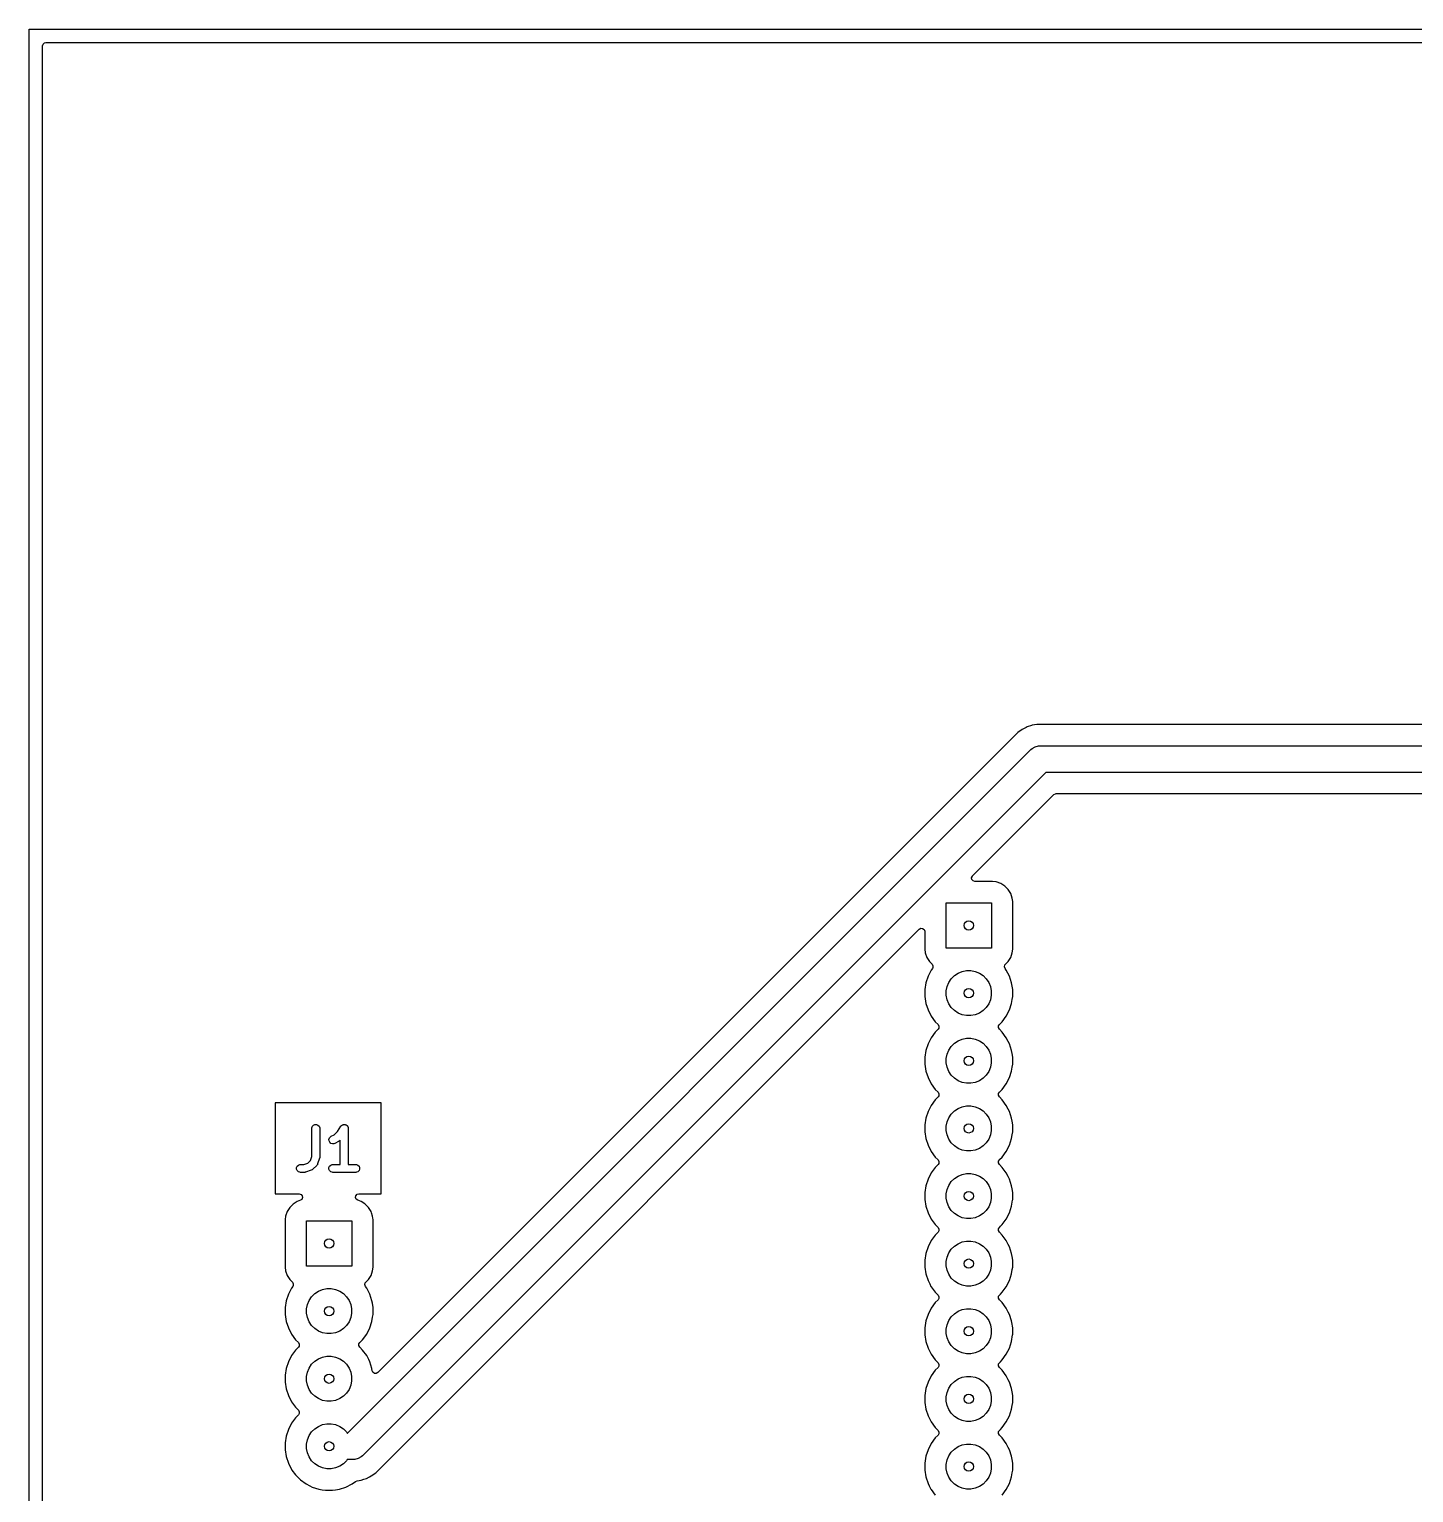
# Model space of a CAD drawing. Extents: x 20 to 124, y -124 to -20.
# Drawn here: x 20 to 72, y -75 to -20 of the extents above; entities that cross this region are included whole.
import ezdxf

# ---------------------------------------------------------------- set-up
doc = ezdxf.new("R2010")
doc.units = 0
doc.layers.add('BLACK', color=7, linetype='CONTINUOUS')
doc.layers.add('WHITE', color=7, linetype='CONTINUOUS')

msp = doc.modelspace()

# ---------------------------------------------------------------- linework, layer by layer
at = {"layer": 'BLACK', "linetype": 'CONTINUOUS'}
for p, q in [((20.5005, -20.6245), (20.520185, -20.557461)), ((20.5005, -60.319984), (20.5005, -20.6245)), ((20.520185, -20.557461), (20.572989, -20.511706)), ((20.572989, -20.511706), (20.6245, -20.5005)), ((20.6245, -20.5005), (123.3755, -20.5005)), ((57.642083, -46.146069), (57.476781, -46.19978)), ((57.642086, -46.146069), (57.642083, -46.146069)), ((57.671465, -46.136523), (57.642086, -46.146069)), ((57.671471, -46.136521), (57.671465, -46.136523)), ((57.847142, -46.108698), (57.671471, -46.136521)), ((57.873648, -46.1045), (57.847142, -46.108698)), ((58.078352, -46.1045), (57.873648, -46.1045)), ((99.524638, -46.1045), (58.078352, -46.1045)), ((57.128778, -46.413036), (33.095408, -70.446406)), ((57.294388, -46.292713), (57.128778, -46.413036)), ((57.442471, -46.217262), (57.294388, -46.292713)), ((57.476781, -46.19978), (57.44247, -46.217261)), ((57.44247, -46.217261), (57.442471, -46.217262)), ((31.958894, -72.715), (57.622447, -47.051447)), ((57.622447, -47.051447), (57.67161, -47.008331)), ((57.67161, -47.008331), (57.671619, -47.008323)), ((57.671619, -47.008323), (57.784658, -46.94306)), ((57.784658, -46.94306), (57.910737, -46.909277)), ((57.910737, -46.909277), (57.910752, -46.909277)), ((57.910752, -46.909277), (57.976, -46.905)), ((57.976, -46.905), (100.577926, -46.905)), ((58.183106, -47.905), (32.519553, -73.568553)), ((100.577926, -47.905), (58.183106, -47.905)), ((55.427366, -51.792819), (58.478366, -48.741819)), ((58.478366, -48.741819), (58.539689, -48.708334)), ((58.539689, -48.708334), (58.566047, -48.7055)), ((58.566047, -48.7055), (99.878255, -48.7055)), ((55.392309, -51.862853), (55.421334, -51.799297)), ((55.402253, -51.932011), (55.392309, -51.862853)), ((55.448008, -51.984815), (55.402253, -51.932011)), ((55.421334, -51.799297), (55.427366, -51.792819)), ((55.515047, -52.0045), (55.448008, -51.984815)), ((56.181154, -52.0045), (55.515047, -52.0045)), ((56.18116, -52.0045), (56.181154, -52.0045)), ((56.315449, -52.01963), (56.18116, -52.0045)), ((56.315454, -52.019631), (56.315449, -52.01963)), ((56.485723, -52.079211), (56.315454, -52.019631)), ((56.638462, -52.175184), (56.485723, -52.079211)), ((56.766016, -52.302738), (56.638462, -52.175184)), ((56.861989, -52.455478), (56.766016, -52.302738)), ((56.921568, -52.625745), (56.861989, -52.455478)), ((56.9367, -52.760046), (56.921568, -52.625745)), ((54.4362, -54.505), (54.4362, -52.805)), ((54.4362, -52.805), (56.1362, -52.805)), ((56.1362, -52.805), (56.1362, -54.505)), ((56.9367, -54.549954), (56.9367, -52.760046)), ((33.013219, -74.206966), (53.424019, -53.796166)), ((53.424019, -53.796166), (53.485342, -53.762681)), ((53.485342, -53.762681), (53.555034, -53.767665)), ((53.555034, -53.767665), (53.610967, -53.809537)), ((53.610967, -53.809537), (53.635384, -53.875001)), ((53.635384, -53.875001), (53.6357, -53.883847)), ((53.6357, -53.883847), (53.6357, -54.54996)), ((53.6357, -54.54996), (53.65083, -54.684249)), ((53.65083, -54.684249), (53.650831, -54.684254)), ((53.650831, -54.684254), (53.710411, -54.854523)), ((53.710411, -54.854523), (53.806384, -55.007262)), ((56.1362, -54.505), (54.4362, -54.505)), ((56.766016, -55.007262), (56.861989, -54.854522)), ((56.861989, -54.854522), (56.921568, -54.684255)), ((56.921568, -54.684255), (56.9367, -54.549954)), ((53.874567, -55.329946), (53.756622, -55.561423)), ((53.806384, -55.007262), (53.906776, -55.107654)), ((53.919414, -55.268219), (53.874567, -55.329946)), ((53.906776, -55.107654), (53.940261, -55.168977)), ((53.935277, -55.238669), (53.919414, -55.268219)), ((53.940261, -55.168977), (53.935277, -55.238669)), ((54.746966, -55.537941), (54.885513, -55.445367)), ((54.885513, -55.445367), (55.039458, -55.381601)), ((55.039458, -55.381601), (55.202885, -55.349093)), ((55.202885, -55.349093), (55.369515, -55.349093)), ((55.369515, -55.349093), (55.532942, -55.381601)), ((55.532942, -55.381601), (55.686887, -55.445367)), ((55.686887, -55.445367), (55.825434, -55.537941)), ((56.629506, -55.202416), (56.645331, -55.134362)), ((56.652985, -55.268219), (56.629506, -55.202416)), ((56.645331, -55.134362), (56.665623, -55.107655)), ((56.697832, -55.329946), (56.652985, -55.268219)), ((56.665623, -55.107655), (56.665624, -55.107654)), ((56.665624, -55.107654), (56.766016, -55.007262)), ((56.697833, -55.329948), (56.697832, -55.329946)), ((56.815777, -55.561423), (56.697833, -55.329948)), ((53.67634, -55.808506), (53.6357, -56.065097)), ((53.756622, -55.561423), (53.67634, -55.808506)), ((54.440293, -56.111685), (54.472801, -55.948258)), ((54.472801, -55.948258), (54.536567, -55.794313)), ((54.536567, -55.794313), (54.629141, -55.655766)), ((54.629141, -55.655766), (54.746966, -55.537941)), ((55.825434, -55.537941), (55.943259, -55.655766)), ((55.943259, -55.655766), (56.035833, -55.794313)), ((56.035833, -55.794313), (56.099599, -55.948258)), ((56.099599, -55.948258), (56.132107, -56.111685)), ((56.815777, -55.561425), (56.815777, -55.561423)), ((56.815779, -55.561428), (56.815777, -55.561425)), ((56.89606, -55.808507), (56.815779, -55.561428)), ((56.915147, -55.929021), (56.89606, -55.808507)), ((56.9367, -56.065097), (56.915147, -55.929021)), ((53.6357, -56.065097), (53.6357, -56.324902)), ((53.6357, -56.324902), (53.67634, -56.581493)), ((53.67634, -56.581493), (53.756622, -56.828576)), ((54.440293, -56.278315), (54.440293, -56.111685)), ((54.472801, -56.441742), (54.440293, -56.278315)), ((54.536567, -56.595687), (54.472801, -56.441742)), ((54.629141, -56.734234), (54.536567, -56.595687)), ((56.035833, -56.595687), (55.943259, -56.734234)), ((56.099599, -56.441742), (56.035833, -56.595687)), ((56.132107, -56.278315), (56.099599, -56.441742)), ((56.132107, -56.111685), (56.132107, -56.278315)), ((56.815779, -56.828572), (56.89606, -56.581493)), ((56.89606, -56.581493), (56.918739, -56.438298)), ((56.918739, -56.438298), (56.9367, -56.324902)), ((56.9367, -56.324902), (56.9367, -56.065097)), ((53.756622, -56.828576), (53.874568, -57.060054)), ((53.874568, -57.060054), (54.027266, -57.270225)), ((54.746966, -56.852059), (54.629141, -56.734234)), ((54.885513, -56.944633), (54.746966, -56.852059)), ((55.039458, -57.008399), (54.885513, -56.944633)), ((55.202885, -57.040907), (55.039458, -57.008399)), ((55.369515, -57.040907), (55.202885, -57.040907)), ((55.532942, -57.008399), (55.369515, -57.040907)), ((55.686887, -56.944633), (55.532942, -57.008399)), ((55.825434, -56.852059), (55.686887, -56.944633)), ((55.943259, -56.734234), (55.825434, -56.852059)), ((56.545131, -57.270229), (56.697834, -57.060051)), ((56.697834, -57.060051), (56.815779, -56.828572)), ((54.027266, -57.659774), (53.874568, -57.869945)), ((54.027266, -57.270225), (54.027271, -57.270231)), ((54.027271, -57.659768), (54.027266, -57.659774)), ((54.027271, -57.270231), (54.134359, -57.377319)), ((54.134359, -57.552681), (54.027271, -57.659768)), ((54.134359, -57.377319), (54.167844, -57.438642)), ((54.16286, -57.508334), (54.134359, -57.552681)), ((54.167844, -57.438642), (54.16286, -57.508334)), ((56.404556, -57.491358), (56.40954, -57.421666)), ((56.438041, -57.552681), (56.404556, -57.491358)), ((56.40954, -57.421666), (56.438041, -57.377319)), ((56.438041, -57.377319), (56.545131, -57.270229)), ((56.545131, -57.659771), (56.438041, -57.552681)), ((56.697834, -57.869949), (56.545131, -57.659771)), ((53.756622, -58.101423), (53.67634, -58.348506)), ((53.874568, -57.869945), (53.756622, -58.101423)), ((54.536567, -58.334313), (54.629141, -58.195766)), ((54.629141, -58.195766), (54.746966, -58.077941)), ((54.746966, -58.077941), (54.885513, -57.985367)), ((54.885513, -57.985367), (55.039458, -57.921601)), ((55.039458, -57.921601), (55.202885, -57.889093)), ((55.202885, -57.889093), (55.369515, -57.889093)), ((55.369515, -57.889093), (55.532942, -57.921601)), ((55.532942, -57.921601), (55.686887, -57.985367)), ((55.686887, -57.985367), (55.825434, -58.077941)), ((55.825434, -58.077941), (55.943259, -58.195766)), ((55.943259, -58.195766), (56.035833, -58.334313)), ((56.772987, -58.017445), (56.697834, -57.869949)), ((56.815777, -58.101423), (56.772987, -58.017445)), ((56.815777, -58.101425), (56.815777, -58.101423)), ((56.815779, -58.101428), (56.815777, -58.101425)), ((56.89606, -58.348507), (56.815779, -58.101428)), ((53.67634, -58.348506), (53.6357, -58.605097)), ((53.6357, -58.605097), (53.6357, -58.864902)), ((54.440293, -58.651685), (54.472801, -58.488258)), ((54.440293, -58.818315), (54.440293, -58.651685)), ((54.472801, -58.488258), (54.536567, -58.334313)), ((56.035833, -58.334313), (56.099599, -58.488258)), ((56.099599, -58.488258), (56.132107, -58.651685)), ((56.132107, -58.651685), (56.132107, -58.818315)), ((56.915147, -58.469021), (56.89606, -58.348507)), ((56.9367, -58.605097), (56.915147, -58.469021)), ((56.9367, -58.864902), (56.9367, -58.605097)), ((53.6357, -58.864902), (53.67634, -59.121493)), ((53.67634, -59.121493), (53.756622, -59.368576)), ((54.472801, -58.981742), (54.440293, -58.818315)), ((54.536567, -59.135687), (54.472801, -58.981742)), ((54.629141, -59.274234), (54.536567, -59.135687)), ((54.746966, -59.392059), (54.629141, -59.274234)), ((55.943259, -59.274234), (55.825434, -59.392059)), ((56.035833, -59.135687), (55.943259, -59.274234)), ((56.099599, -58.981742), (56.035833, -59.135687)), ((56.132107, -58.818315), (56.099599, -58.981742)), ((56.815779, -59.368572), (56.89606, -59.121493)), ((56.89606, -59.121493), (56.918739, -58.978298)), ((56.918739, -58.978298), (56.9367, -58.864902)), ((53.756622, -59.368576), (53.874568, -59.600054)), ((53.874568, -59.600054), (54.027266, -59.810225)), ((54.027266, -59.810225), (54.027271, -59.810231)), ((54.027271, -59.810231), (54.134359, -59.917319)), ((54.885513, -59.484633), (54.746966, -59.392059)), ((55.039458, -59.548399), (54.885513, -59.484633)), ((55.202885, -59.580907), (55.039458, -59.548399)), ((55.369515, -59.580907), (55.202885, -59.580907)), ((55.532942, -59.548399), (55.369515, -59.580907)), ((55.686887, -59.484633), (55.532942, -59.548399)), ((55.825434, -59.392059), (55.686887, -59.484633)), ((56.438041, -59.917319), (56.545131, -59.810229)), ((56.545131, -59.810229), (56.697834, -59.600051)), ((56.697834, -59.600051), (56.815779, -59.368572)), ((20.5005, -90.065553), (20.5005, -60.319984)), ((33.2167, -60.319984), (29.234271, -60.319984)), ((29.234271, -60.319984), (29.234271, -63.735553)), ((33.2167, -63.735553), (33.2167, -60.319984)), ((53.874568, -60.409945), (53.756622, -60.641423)), ((54.027266, -60.199774), (53.874568, -60.409945)), ((54.027271, -60.199768), (54.027266, -60.199774)), ((54.134359, -60.092681), (54.027271, -60.199768)), ((54.134359, -59.917319), (54.167844, -59.978642)), ((54.16286, -60.048334), (54.134359, -60.092681)), ((54.167844, -59.978642), (54.16286, -60.048334)), ((55.039458, -60.461601), (55.202885, -60.429093)), ((55.202885, -60.429093), (55.369515, -60.429093)), ((55.369515, -60.429093), (55.532942, -60.461601)), ((56.404556, -60.031358), (56.40954, -59.961666)), ((56.438041, -60.092681), (56.404556, -60.031358)), ((56.40954, -59.961666), (56.438041, -59.917319)), ((56.545131, -60.199771), (56.438041, -60.092681)), ((56.697834, -60.409949), (56.545131, -60.199771)), ((56.772987, -60.557445), (56.697834, -60.409949)), ((53.67634, -60.888506), (53.6357, -61.145097)), ((53.756622, -60.641423), (53.67634, -60.888506)), ((54.472801, -61.028258), (54.536567, -60.874313)), ((54.536567, -60.874313), (54.629141, -60.735766)), ((54.629141, -60.735766), (54.746966, -60.617941)), ((54.746966, -60.617941), (54.885513, -60.525367)), ((54.885513, -60.525367), (55.039458, -60.461601)), ((55.532942, -60.461601), (55.686887, -60.525367)), ((55.686887, -60.525367), (55.825434, -60.617941)), ((55.825434, -60.617941), (55.943259, -60.735766)), ((55.943259, -60.735766), (56.035833, -60.874313)), ((56.035833, -60.874313), (56.099599, -61.028258)), ((56.815777, -60.641423), (56.772987, -60.557445)), ((56.815777, -60.641425), (56.815777, -60.641423)), ((56.815779, -60.641428), (56.815777, -60.641425)), ((56.89606, -60.888507), (56.815779, -60.641428)), ((56.915147, -61.009021), (56.89606, -60.888507)), ((30.6112, -61.278328), (30.614082, -61.249064)), ((30.6112, -62.325416), (30.6112, -61.278328)), ((30.614082, -61.249064), (30.63648, -61.194992)), ((30.63648, -61.194992), (30.677864, -61.153608)), ((30.677864, -61.153608), (30.731936, -61.13121)), ((30.731936, -61.13121), (30.790464, -61.13121)), ((30.790464, -61.13121), (30.844536, -61.153608)), ((30.844536, -61.153608), (30.88592, -61.194992)), ((30.88592, -61.194992), (30.908318, -61.249064)), ((30.908318, -61.249064), (30.9112, -61.278328)), ((30.9112, -61.278328), (30.9112, -62.349757)), ((31.336975, -61.572736), (31.45806, -61.512192)), ((31.45806, -61.512192), (31.573201, -61.397051)), ((31.573201, -61.397051), (31.707821, -61.195123)), ((31.707821, -61.195123), (31.707887, -61.195042)), ((31.707887, -61.195042), (31.707908, -61.194992)), ((31.707908, -61.194992), (31.708019, -61.19488)), ((31.708019, -61.19488), (31.726451, -61.172372)), ((31.726451, -61.172372), (31.738793, -61.164106)), ((31.738793, -61.164106), (31.749292, -61.153608)), ((31.749292, -61.153608), (31.762868, -61.147984)), ((31.762868, -61.147984), (31.775081, -61.139806)), ((31.775081, -61.139806), (31.789642, -61.136893)), ((31.789642, -61.136893), (31.803364, -61.13121)), ((31.803364, -61.13121), (31.818061, -61.13121)), ((31.818061, -61.13121), (31.832471, -61.128328)), ((31.832471, -61.128328), (31.847041, -61.13121)), ((31.847041, -61.13121), (31.861892, -61.13121)), ((31.861892, -61.13121), (31.875466, -61.136832)), ((31.875466, -61.136832), (31.889885, -61.139685)), ((31.889885, -61.139685), (31.902245, -61.147925)), ((31.902245, -61.147925), (31.915964, -61.153608)), ((31.915964, -61.153608), (31.926353, -61.163997)), ((31.926353, -61.163997), (31.938584, -61.172151)), ((31.938584, -61.172151), (31.946849, -61.184493)), ((31.946849, -61.184493), (31.957348, -61.194992)), ((31.957348, -61.194992), (31.962971, -61.208568)), ((31.962971, -61.208568), (31.97115, -61.220781)), ((31.97115, -61.220781), (31.974062, -61.235343)), ((31.974062, -61.235343), (31.979746, -61.249064)), ((31.979746, -61.249064), (31.982597, -61.278016)), ((31.982597, -61.278016), (31.982628, -61.27817)), ((31.982628, -61.27817), (31.982617, -61.278222)), ((31.982617, -61.278222), (31.982628, -61.278328)), ((31.982628, -61.278328), (31.982628, -62.628328)), ((53.6357, -61.145097), (53.6357, -61.404902)), ((53.6357, -61.404902), (53.67634, -61.661493)), ((54.440293, -61.191685), (54.472801, -61.028258)), ((54.440293, -61.358315), (54.440293, -61.191685)), ((54.472801, -61.521742), (54.440293, -61.358315)), ((54.536567, -61.675687), (54.472801, -61.521742)), ((56.099599, -61.521742), (56.035833, -61.675687)), ((56.099599, -61.028258), (56.132107, -61.191685)), ((56.132107, -61.358315), (56.099599, -61.521742)), ((56.132107, -61.191685), (56.132107, -61.358315)), ((56.89606, -61.661493), (56.918739, -61.518298)), ((56.9367, -61.145097), (56.915147, -61.009021)), ((56.918739, -61.518298), (56.9367, -61.404902)), ((56.9367, -61.404902), (56.9367, -61.145097)), ((31.255235, -61.688139), (31.273742, -61.632616)), ((31.259384, -61.746519), (31.255235, -61.688139)), ((31.285558, -61.798868), (31.259384, -61.746519)), ((31.273742, -61.632616), (31.312089, -61.588401)), ((31.329773, -61.837215), (31.285558, -61.798868)), ((31.312089, -61.588401), (31.336975, -61.572736)), ((31.385296, -61.855722), (31.329773, -61.837215)), ((31.443676, -61.851573), (31.385296, -61.855722)), ((31.471139, -61.841064), (31.443676, -61.851573)), ((31.613996, -61.769635), (31.471139, -61.841064)), ((31.626589, -61.761707), (31.613996, -61.769635)), ((31.630249, -61.760192), (31.626589, -61.761707)), ((31.634368, -61.75681), (31.630249, -61.760192)), ((31.638882, -61.75397), (31.634368, -61.75681)), ((31.641478, -61.750976), (31.638882, -61.75397)), ((31.65298, -61.741537), (31.641478, -61.750976)), ((31.682628, -61.711889), (31.65298, -61.741537)), ((31.682628, -62.628328), (31.682628, -61.711889)), ((53.67634, -61.661493), (53.756622, -61.908576)), ((53.756622, -61.908576), (53.874568, -62.140054)), ((54.629141, -61.814234), (54.536567, -61.675687)), ((54.746966, -61.932059), (54.629141, -61.814234)), ((54.885513, -62.024633), (54.746966, -61.932059)), ((55.039458, -62.088399), (54.885513, -62.024633)), ((55.202885, -62.120907), (55.039458, -62.088399)), ((55.532942, -62.088399), (55.369515, -62.120907)), ((55.686887, -62.024633), (55.532942, -62.088399)), ((55.825434, -61.932059), (55.686887, -62.024633)), ((55.943259, -61.814234), (55.825434, -61.932059)), ((56.035833, -61.675687), (55.943259, -61.814234)), ((56.697834, -62.140051), (56.815779, -61.908572)), ((56.815779, -61.908572), (56.89606, -61.661493)), ((30.106435, -62.653608), (30.160507, -62.63121)), ((30.160507, -62.63121), (30.189771, -62.628328)), ((30.189771, -62.628328), (30.308285, -62.628328)), ((30.308285, -62.628328), (30.465887, -62.575794)), ((30.465887, -62.575794), (30.558666, -62.483014)), ((30.558666, -62.483014), (30.6112, -62.325416)), ((30.814492, -62.647377), (30.795837, -62.670108)), ((30.816554, -62.642397), (30.814492, -62.647377)), ((30.820085, -62.638327), (30.816554, -62.642397)), ((30.832073, -62.611477), (30.820085, -62.638327)), ((30.903502, -62.397192), (30.832073, -62.611477)), ((30.906801, -62.382682), (30.903502, -62.397192)), ((30.908318, -62.379021), (30.906801, -62.382682)), ((30.90884, -62.373712), (30.908318, -62.379021)), ((30.910022, -62.368518), (30.90884, -62.373712)), ((30.9112, -62.349757), (30.909741, -62.364568)), ((30.909741, -62.364568), (30.910022, -62.368518)), ((31.320721, -62.653608), (31.374793, -62.63121)), ((31.374793, -62.63121), (31.404057, -62.628328)), ((31.404057, -62.628328), (31.682628, -62.628328)), ((31.982628, -62.628328), (32.2612, -62.628328)), ((32.2612, -62.628328), (32.290464, -62.63121)), ((32.290464, -62.63121), (32.344536, -62.653608)), ((53.874568, -62.140054), (54.027266, -62.350225)), ((54.027266, -62.350225), (54.027271, -62.350231)), ((54.027271, -62.350231), (54.134359, -62.457319)), ((54.134359, -62.632681), (54.027271, -62.739768)), ((54.134359, -62.457319), (54.167844, -62.518642)), ((54.16286, -62.588334), (54.134359, -62.632681)), ((54.167844, -62.518642), (54.16286, -62.588334)), ((55.369515, -62.120907), (55.202885, -62.120907)), ((56.404556, -62.571358), (56.40954, -62.501666)), ((56.438041, -62.632681), (56.404556, -62.571358)), ((56.40954, -62.501666), (56.438041, -62.457319)), ((56.438041, -62.457319), (56.447711, -62.447649)), ((56.545131, -62.739771), (56.438041, -62.632681)), ((56.447711, -62.447649), (56.545131, -62.350229)), ((56.545131, -62.350229), (56.697834, -62.140051)), ((30.042653, -62.749064), (30.065051, -62.694992)), ((30.042653, -62.807592), (30.042653, -62.749064)), ((30.065051, -62.861664), (30.042653, -62.807592)), ((30.065051, -62.694992), (30.106435, -62.653608)), ((30.106435, -62.903048), (30.065051, -62.861664)), ((30.160507, -62.925446), (30.106435, -62.903048)), ((30.189771, -62.928328), (30.160507, -62.925446)), ((30.332628, -62.928328), (30.189771, -62.928328)), ((30.347433, -62.926869), (30.332628, -62.928328)), ((30.351388, -62.927151), (30.347433, -62.926869)), ((30.356589, -62.925968), (30.351388, -62.927151)), ((30.361892, -62.925446), (30.356589, -62.925968)), ((30.365549, -62.92393), (30.361892, -62.925446)), ((30.380062, -62.920631), (30.365549, -62.92393)), ((30.594348, -62.849203), (30.380062, -62.920631)), ((30.621199, -62.837215), (30.594348, -62.849203)), ((30.62527, -62.833683), (30.621199, -62.837215)), ((30.63025, -62.831621), (30.62527, -62.833683)), ((30.65298, -62.812966), (30.63025, -62.831621)), ((30.795837, -62.670108), (30.65298, -62.812966)), ((31.256939, -62.749064), (31.279337, -62.694992)), ((31.256939, -62.807592), (31.256939, -62.749064)), ((31.279337, -62.861664), (31.256939, -62.807592)), ((31.279337, -62.694992), (31.320721, -62.653608)), ((31.320721, -62.903048), (31.279337, -62.861664)), ((31.374793, -62.925446), (31.320721, -62.903048)), ((31.404057, -62.928328), (31.374793, -62.925446)), ((32.2612, -62.928328), (31.404057, -62.928328)), ((32.290464, -62.925446), (32.2612, -62.928328)), ((32.344536, -62.903048), (32.290464, -62.925446)), ((32.344536, -62.653608), (32.38592, -62.694992)), ((32.38592, -62.861664), (32.344536, -62.903048)), ((32.38592, -62.694992), (32.408318, -62.749064)), ((32.408318, -62.807592), (32.38592, -62.861664)), ((32.408318, -62.749064), (32.408318, -62.807592)), ((53.756622, -63.181423), (53.67634, -63.428506)), ((53.874568, -62.949945), (53.756622, -63.181423)), ((54.027266, -62.739774), (53.874568, -62.949945)), ((54.027271, -62.739768), (54.027266, -62.739774)), ((54.629141, -63.275766), (54.746966, -63.157941)), ((54.746966, -63.157941), (54.885513, -63.065367)), ((54.885513, -63.065367), (55.039458, -63.001601)), ((55.039458, -63.001601), (55.202885, -62.969093)), ((55.202885, -62.969093), (55.369515, -62.969093)), ((55.369515, -62.969093), (55.532942, -63.001601)), ((55.532942, -63.001601), (55.686887, -63.065367)), ((55.686887, -63.065367), (55.825434, -63.157941)), ((55.825434, -63.157941), (55.943259, -63.275766)), ((56.697834, -62.949949), (56.545131, -62.739771)), ((56.768384, -63.08841), (56.697834, -62.949949)), ((56.815777, -63.181423), (56.768384, -63.08841)), ((56.815777, -63.181425), (56.815777, -63.181423)), ((56.815779, -63.181428), (56.815777, -63.181425)), ((56.89606, -63.428507), (56.815779, -63.181428)), ((29.234271, -63.735553), (30.142513, -63.735553)), ((30.142513, -63.735553), (30.209552, -63.755238)), ((32.318252, -63.751956), (32.379887, -63.735553)), ((32.379887, -63.735553), (33.2167, -63.735553)), ((53.67634, -63.428506), (53.6357, -63.685097)), ((53.6357, -63.685097), (53.6357, -63.944902)), ((54.440293, -63.731685), (54.472801, -63.568258)), ((54.440293, -63.898315), (54.440293, -63.731685)), ((54.472801, -63.568258), (54.536567, -63.414313)), ((54.536567, -63.414313), (54.629141, -63.275766)), ((55.943259, -63.275766), (56.035833, -63.414313)), ((56.035833, -63.414313), (56.099599, -63.568258)), ((56.099599, -63.568258), (56.132107, -63.731685)), ((56.132107, -63.731685), (56.132107, -63.898315)), ((56.915147, -63.549021), (56.89606, -63.428507)), ((56.9367, -63.685097), (56.915147, -63.549021)), ((56.9367, -63.944902), (56.9367, -63.685097)), ((29.781384, -64.242737), (29.685411, -64.395476)), ((29.908937, -64.115184), (29.781384, -64.242737)), ((30.061678, -64.01921), (29.908937, -64.115184)), ((30.183467, -63.976595), (30.061678, -64.01921)), ((30.236226, -63.940756), (30.183467, -63.976595)), ((30.209552, -63.755238), (30.255307, -63.808042)), ((30.265251, -63.8772), (30.236226, -63.940756)), ((30.255307, -63.808042), (30.265251, -63.8772)), ((32.256409, -63.87092), (32.269865, -63.802359)), ((32.282156, -63.935873), (32.256409, -63.87092)), ((32.269865, -63.802359), (32.318252, -63.751956)), ((32.338933, -63.976595), (32.282156, -63.935873)), ((32.460721, -64.01921), (32.338933, -63.976595)), ((32.609264, -64.112546), (32.460721, -64.01921)), ((32.613462, -64.115184), (32.609264, -64.112546)), ((32.741016, -64.242738), (32.613462, -64.115184)), ((32.836989, -64.395478), (32.741016, -64.242738)), ((53.6357, -63.944902), (53.67634, -64.201493)), ((53.67634, -64.201493), (53.756622, -64.448576)), ((54.472801, -64.061742), (54.440293, -63.898315)), ((54.536567, -64.215687), (54.472801, -64.061742)), ((54.629141, -64.354234), (54.536567, -64.215687)), ((56.035833, -64.215687), (55.943259, -64.354234)), ((56.099599, -64.061742), (56.035833, -64.215687)), ((56.132107, -63.898315), (56.099599, -64.061742)), ((56.815779, -64.448572), (56.89606, -64.201493)), ((56.89606, -64.201493), (56.93168, -63.976595)), ((56.93168, -63.976595), (56.9367, -63.944902)), ((29.62583, -64.56575), (29.6107, -64.700039)), ((29.6107, -64.700039), (29.6107, -66.48996)), ((29.625831, -64.565745), (29.62583, -64.56575)), ((29.685411, -64.395476), (29.625831, -64.565745)), ((30.4112, -66.445), (30.4112, -64.745)), ((30.4112, -64.745), (32.1112, -64.745)), ((32.1112, -64.745), (32.1112, -66.445)), ((32.855567, -64.448572), (32.836989, -64.395478)), ((32.896568, -64.565745), (32.855567, -64.448572)), ((32.896569, -64.56575), (32.896568, -64.565745)), ((32.905798, -64.647665), (32.896569, -64.56575)), ((32.9117, -64.700046), (32.905798, -64.647665)), ((32.9117, -66.489954), (32.9117, -64.700046)), ((53.756622, -64.448576), (53.81599, -64.56509)), ((53.81599, -64.56509), (53.858064, -64.647665)), ((53.858064, -64.647665), (53.874568, -64.680054)), ((53.874568, -64.680054), (54.027266, -64.890225)), ((54.746966, -64.472059), (54.629141, -64.354234)), ((54.885513, -64.564633), (54.746966, -64.472059)), ((55.039458, -64.628399), (54.885513, -64.564633)), ((55.202885, -64.660907), (55.039458, -64.628399)), ((55.369515, -64.660907), (55.202885, -64.660907)), ((55.532942, -64.628399), (55.369515, -64.660907)), ((55.686887, -64.564633), (55.532942, -64.628399)), ((55.825434, -64.472059), (55.686887, -64.564633)), ((55.943259, -64.354234), (55.825434, -64.472059)), ((56.545131, -64.890229), (56.697834, -64.680051)), ((56.697834, -64.680051), (56.815779, -64.448572)), ((54.027266, -65.279774), (53.874568, -65.489945)), ((54.027266, -64.890225), (54.027271, -64.890231)), ((54.027271, -65.279768), (54.027266, -65.279774)), ((54.027271, -64.890231), (54.134359, -64.997319)), ((54.134359, -65.172681), (54.027271, -65.279768)), ((54.134359, -64.997319), (54.167844, -65.058642)), ((54.16286, -65.128334), (54.134359, -65.172681)), ((54.167844, -65.058642), (54.16286, -65.128334)), ((56.404556, -65.111358), (56.40954, -65.041666)), ((56.438041, -65.172681), (56.404556, -65.111358)), ((56.40954, -65.041666), (56.438041, -64.997319)), ((56.438041, -64.997319), (56.483003, -64.952357)), ((56.545131, -65.279771), (56.438041, -65.172681)), ((56.483003, -64.952357), (56.545131, -64.890229)), ((56.697834, -65.489949), (56.545131, -65.279771)), ((53.756622, -65.721423), (53.67634, -65.968506)), ((53.874568, -65.489945), (53.756622, -65.721423)), ((54.536567, -65.954313), (54.629141, -65.815766)), ((54.629141, -65.815766), (54.746966, -65.697941)), ((54.746966, -65.697941), (54.885513, -65.605367)), ((54.885513, -65.605367), (55.039458, -65.541601)), ((55.039458, -65.541601), (55.202885, -65.509093)), ((55.202885, -65.509093), (55.369515, -65.509093)), ((55.369515, -65.509093), (55.532942, -65.541601)), ((55.532942, -65.541601), (55.686887, -65.605367)), ((55.686887, -65.605367), (55.825434, -65.697941)), ((55.825434, -65.697941), (55.943259, -65.815766)), ((55.943259, -65.815766), (56.035833, -65.954313)), ((56.772987, -65.637445), (56.697834, -65.489949)), ((56.815777, -65.721423), (56.772987, -65.637445)), ((56.815777, -65.721425), (56.815777, -65.721423)), ((56.815779, -65.721428), (56.815777, -65.721425)), ((56.89606, -65.968507), (56.815779, -65.721428)), ((29.6107, -66.48996), (29.62583, -66.624249)), ((32.1112, -66.445), (30.4112, -66.445)), ((32.896568, -66.624255), (32.9117, -66.489954)), ((53.67634, -65.968506), (53.6357, -66.225097)), ((53.6357, -66.225097), (53.6357, -66.484902)), ((53.6357, -66.484902), (53.67634, -66.741493)), ((54.440293, -66.271685), (54.472801, -66.108258)), ((54.440293, -66.438315), (54.440293, -66.271685)), ((54.472801, -66.601742), (54.440293, -66.438315)), ((54.472801, -66.108258), (54.536567, -65.954313)), ((56.035833, -65.954313), (56.099599, -66.108258)), ((56.099599, -66.108258), (56.132107, -66.271685)), ((56.132107, -66.438315), (56.099599, -66.601742)), ((56.132107, -66.271685), (56.132107, -66.438315)), ((56.915147, -66.089021), (56.89606, -65.968507)), ((56.9367, -66.225097), (56.915147, -66.089021)), ((56.922011, -66.577642), (56.9367, -66.484902)), ((56.9367, -66.484902), (56.9367, -66.225097)), ((29.62583, -66.624249), (29.625831, -66.624254)), ((29.625831, -66.624254), (29.685411, -66.794523)), ((29.685411, -66.794523), (29.781384, -66.947262)), ((29.781384, -66.947262), (29.881776, -67.047654)), ((29.881776, -67.047654), (29.915261, -67.108977)), ((32.620331, -67.074362), (32.640623, -67.047655)), ((32.640623, -67.047655), (32.681365, -67.006913)), ((32.681365, -67.006913), (32.741016, -66.947262)), ((32.741016, -66.947262), (32.836989, -66.794522)), ((32.836989, -66.794522), (32.896568, -66.624255)), ((53.67634, -66.741493), (53.756622, -66.988576)), ((53.756622, -66.988576), (53.818677, -67.110363)), ((54.536567, -66.755687), (54.472801, -66.601742)), ((54.629141, -66.894234), (54.536567, -66.755687)), ((54.746966, -67.012059), (54.629141, -66.894234)), ((54.885513, -67.104633), (54.746966, -67.012059)), ((55.825434, -67.012059), (55.686887, -67.104633)), ((55.943259, -66.894234), (55.825434, -67.012059)), ((56.035833, -66.755687), (55.943259, -66.894234)), ((56.099599, -66.601742), (56.035833, -66.755687)), ((56.697834, -67.220051), (56.815779, -66.988572)), ((56.815779, -66.988572), (56.89606, -66.741493)), ((56.89606, -66.741493), (56.922011, -66.577642)), ((29.731622, -67.501423), (29.65134, -67.748506)), ((29.849567, -67.269946), (29.731622, -67.501423)), ((29.894414, -67.208219), (29.849567, -67.269946)), ((29.910277, -67.178669), (29.894414, -67.208219)), ((29.915261, -67.108977), (29.910277, -67.178669)), ((30.511567, -67.734313), (30.604141, -67.595766)), ((30.604141, -67.595766), (30.721966, -67.477941)), ((30.721966, -67.477941), (30.860513, -67.385367)), ((30.860513, -67.385367), (31.014458, -67.321601)), ((31.014458, -67.321601), (31.177885, -67.289093)), ((31.177885, -67.289093), (31.344515, -67.289093)), ((31.344515, -67.289093), (31.507942, -67.321601)), ((31.507942, -67.321601), (31.661887, -67.385367)), ((31.661887, -67.385367), (31.800434, -67.477941)), ((31.800434, -67.477941), (31.918259, -67.595766)), ((31.918259, -67.595766), (32.010833, -67.734313)), ((32.604506, -67.142416), (32.620331, -67.074362)), ((32.627985, -67.208219), (32.604506, -67.142416)), ((32.672834, -67.269949), (32.627985, -67.208219)), ((32.726121, -67.37453), (32.672834, -67.269949)), ((32.790777, -67.501423), (32.726121, -67.37453)), ((32.790777, -67.501425), (32.790777, -67.501423)), ((32.790779, -67.501428), (32.790777, -67.501425)), ((32.87106, -67.748507), (32.790779, -67.501428)), ((53.818677, -67.110363), (53.868537, -67.208219)), ((53.868537, -67.208219), (53.874568, -67.220054)), ((53.874568, -67.220054), (54.027266, -67.430225)), ((54.027266, -67.430225), (54.027271, -67.430231)), ((54.027271, -67.430231), (54.134359, -67.537319)), ((54.134359, -67.537319), (54.167844, -67.598642)), ((55.039458, -67.168399), (54.885513, -67.104633)), ((55.202885, -67.200907), (55.039458, -67.168399)), ((55.369515, -67.200907), (55.202885, -67.200907)), ((55.532942, -67.168399), (55.369515, -67.200907)), ((55.686887, -67.104633), (55.532942, -67.168399)), ((56.404556, -67.651358), (56.40954, -67.581666)), ((56.40954, -67.581666), (56.438041, -67.537319)), ((56.438041, -67.537319), (56.473937, -67.501423)), ((56.473937, -67.501423), (56.545131, -67.430229)), ((56.545131, -67.430229), (56.697834, -67.220051)), ((29.65134, -67.748506), (29.6107, -68.005097)), ((29.6107, -68.005097), (29.6107, -68.264902)), ((30.415293, -68.051685), (30.447801, -67.888258)), ((30.415293, -68.218315), (30.415293, -68.051685)), ((30.447801, -67.888258), (30.511567, -67.734313)), ((32.010833, -67.734313), (32.074599, -67.888258)), ((32.074599, -67.888258), (32.107107, -68.051685)), ((32.107107, -68.051685), (32.107107, -68.218315)), ((32.88617, -67.84391), (32.87106, -67.748507)), ((32.9117, -68.005097), (32.88617, -67.84391)), ((32.9117, -68.264902), (32.9117, -68.005097)), ((53.874568, -68.029945), (53.756622, -68.261423)), ((54.027266, -67.819774), (53.874568, -68.029945)), ((54.027271, -67.819768), (54.027266, -67.819774)), ((54.134359, -67.712681), (54.027271, -67.819768)), ((54.16286, -67.668334), (54.134359, -67.712681)), ((54.167844, -67.598642), (54.16286, -67.668334)), ((54.746966, -68.237941), (54.885513, -68.145367)), ((54.885513, -68.145367), (55.039458, -68.081601)), ((55.039458, -68.081601), (55.202885, -68.049093)), ((55.202885, -68.049093), (55.369515, -68.049093)), ((55.369515, -68.049093), (55.532942, -68.081601)), ((55.532942, -68.081601), (55.686887, -68.145367)), ((55.686887, -68.145367), (55.825434, -68.237941)), ((56.438041, -67.712681), (56.404556, -67.651358)), ((56.545131, -67.819771), (56.438041, -67.712681)), ((56.697834, -68.029949), (56.545131, -67.819771)), ((56.772987, -68.177445), (56.697834, -68.029949)), ((29.6107, -68.264902), (29.65134, -68.521493)), ((29.65134, -68.521493), (29.731622, -68.768576)), ((30.447801, -68.381742), (30.415293, -68.218315)), ((30.511567, -68.535687), (30.447801, -68.381742)), ((30.604141, -68.674234), (30.511567, -68.535687)), ((30.721966, -68.792059), (30.604141, -68.674234)), ((31.918259, -68.674234), (31.800434, -68.792059)), ((32.010833, -68.535687), (31.918259, -68.674234)), ((32.074599, -68.381742), (32.010833, -68.535687)), ((32.107107, -68.218315), (32.074599, -68.381742)), ((32.790779, -68.768572), (32.87106, -68.521493)), ((32.87106, -68.521493), (32.896266, -68.362344)), ((32.896266, -68.362344), (32.9117, -68.264902)), ((53.67634, -68.508506), (53.6357, -68.765097)), ((53.756622, -68.261423), (53.67634, -68.508506)), ((54.440293, -68.811685), (54.472801, -68.648258)), ((54.472801, -68.648258), (54.536567, -68.494313)), ((54.536567, -68.494313), (54.629141, -68.355766)), ((54.629141, -68.355766), (54.746966, -68.237941)), ((55.825434, -68.237941), (55.943259, -68.355766)), ((55.943259, -68.355766), (56.035833, -68.494313)), ((56.035833, -68.494313), (56.099599, -68.648258)), ((56.099599, -68.648258), (56.132107, -68.811685)), ((56.815777, -68.261423), (56.772987, -68.177445)), ((56.815777, -68.261425), (56.815777, -68.261423)), ((56.815779, -68.261428), (56.815777, -68.261425)), ((56.89606, -68.508507), (56.815779, -68.261428)), ((56.90519, -68.566155), (56.89606, -68.508507)), ((56.9367, -68.765097), (56.90519, -68.566155)), ((29.731622, -68.768576), (29.849568, -69.000054)), ((29.849568, -69.000054), (30.002266, -69.210225)), ((30.002266, -69.210225), (30.002271, -69.210231)), ((30.002271, -69.210231), (30.109359, -69.317319)), ((30.860513, -68.884633), (30.721966, -68.792059)), ((31.014458, -68.948399), (30.860513, -68.884633)), ((31.177885, -68.980907), (31.014458, -68.948399)), ((31.344515, -68.980907), (31.177885, -68.980907)), ((31.507942, -68.948399), (31.344515, -68.980907)), ((31.661887, -68.884633), (31.507942, -68.948399)), ((31.800434, -68.792059), (31.661887, -68.884633)), ((32.451322, -69.279038), (32.520131, -69.210229)), ((32.520131, -69.210229), (32.672834, -69.000051)), ((32.672834, -69.000051), (32.790779, -68.768572)), ((53.6357, -68.765097), (53.6357, -69.024902)), ((53.6357, -69.024902), (53.67634, -69.281493)), ((54.440293, -68.978315), (54.440293, -68.811685)), ((54.472801, -69.141742), (54.440293, -68.978315)), ((54.536567, -69.295687), (54.472801, -69.141742)), ((56.099599, -69.141742), (56.035833, -69.295687)), ((56.132107, -68.978315), (56.099599, -69.141742)), ((56.132107, -68.811685), (56.132107, -68.978315)), ((56.89606, -69.281493), (56.935858, -69.030215)), ((56.935858, -69.030215), (56.9367, -69.024902)), ((56.9367, -69.024902), (56.9367, -68.765097)), ((30.002266, -69.599774), (29.849568, -69.809945)), ((30.002271, -69.599768), (30.002266, -69.599774)), ((30.109359, -69.492681), (30.002271, -69.599768)), ((30.109359, -69.317319), (30.142844, -69.378642)), ((30.13786, -69.448334), (30.109359, -69.492681)), ((30.142844, -69.378642), (30.13786, -69.448334)), ((32.379556, -69.431358), (32.38454, -69.361666)), ((32.413041, -69.492681), (32.379556, -69.431358)), ((32.38454, -69.361666), (32.413041, -69.317319)), ((32.413041, -69.317319), (32.451322, -69.279038)), ((32.520131, -69.599771), (32.413041, -69.492681)), ((32.672834, -69.809949), (32.520131, -69.599771)), ((53.67634, -69.281493), (53.756622, -69.528576)), ((53.756622, -69.528576), (53.874568, -69.760054)), ((53.874568, -69.760054), (54.027266, -69.970225)), ((54.629141, -69.434234), (54.536567, -69.295687)), ((54.746966, -69.552059), (54.629141, -69.434234)), ((54.885513, -69.644633), (54.746966, -69.552059)), ((55.039458, -69.708399), (54.885513, -69.644633)), ((55.202885, -69.740907), (55.039458, -69.708399)), ((55.369515, -69.740907), (55.202885, -69.740907)), ((55.532942, -69.708399), (55.369515, -69.740907)), ((55.686887, -69.644633), (55.532942, -69.708399)), ((55.825434, -69.552059), (55.686887, -69.644633)), ((55.943259, -69.434234), (55.825434, -69.552059)), ((56.035833, -69.295687), (55.943259, -69.434234)), ((56.545131, -69.970229), (56.697834, -69.760051)), ((56.697834, -69.760051), (56.815779, -69.528572)), ((56.815779, -69.528572), (56.89606, -69.281493)), ((29.65134, -70.288506), (29.6107, -70.545097)), ((29.731622, -70.041423), (29.65134, -70.288506)), ((29.849568, -69.809945), (29.731622, -70.041423)), ((30.447801, -70.428258), (30.511567, -70.274313)), ((30.511567, -70.274313), (30.604141, -70.135766)), ((30.604141, -70.135766), (30.721966, -70.017941)), ((30.721966, -70.017941), (30.860513, -69.925367)), ((30.860513, -69.925367), (31.014458, -69.861601)), ((31.014458, -69.861601), (31.177885, -69.829093)), ((31.177885, -69.829093), (31.344515, -69.829093)), ((31.344515, -69.829093), (31.507942, -69.861601)), ((31.507942, -69.861601), (31.661887, -69.925367)), ((31.661887, -69.925367), (31.800434, -70.017941)), ((31.800434, -70.017941), (31.918259, -70.135766)), ((31.918259, -70.135766), (32.010833, -70.274313)), ((32.010833, -70.274313), (32.074599, -70.428258)), ((32.747987, -69.957445), (32.672834, -69.809949)), ((32.790777, -70.041423), (32.747987, -69.957445)), ((32.790777, -70.041425), (32.790777, -70.041423)), ((32.790779, -70.041428), (32.790777, -70.041425)), ((32.83093, -70.165), (32.790779, -70.041428)), ((32.87106, -70.288506), (32.83093, -70.165)), ((32.885254, -70.378123), (32.87106, -70.288506)), ((54.027266, -69.970225), (54.027271, -69.970231)), ((54.027271, -69.970231), (54.134359, -70.077319)), ((54.134359, -70.252681), (54.027271, -70.359768)), ((54.134359, -70.077319), (54.167844, -70.138642)), ((54.16286, -70.208334), (54.134359, -70.252681)), ((54.167844, -70.138642), (54.16286, -70.208334)), ((56.404556, -70.191358), (56.40954, -70.121666)), ((56.438041, -70.252681), (56.404556, -70.191358)), ((56.40954, -70.121666), (56.438041, -70.077319)), ((56.438041, -70.077319), (56.473937, -70.041423)), ((56.545131, -70.359771), (56.438041, -70.252681)), ((56.473937, -70.041423), (56.545131, -69.970229)), ((29.6107, -70.545097), (29.6107, -70.804902)), ((29.6107, -70.804902), (29.65134, -71.061493)), ((30.415293, -70.591685), (30.447801, -70.428258)), ((30.415293, -70.758315), (30.415293, -70.591685)), ((30.447801, -70.921742), (30.415293, -70.758315)), ((32.074599, -70.428258), (32.107107, -70.591685)), ((32.107107, -70.758315), (32.074599, -70.921742)), ((32.107107, -70.591685), (32.107107, -70.758315)), ((32.90846, -70.433035), (32.885254, -70.378123)), ((32.964393, -70.474907), (32.90846, -70.433035)), ((33.034085, -70.479891), (32.964393, -70.474907)), ((33.095408, -70.446406), (33.034085, -70.479891)), ((53.756622, -70.801423), (53.67634, -71.048506)), ((53.874568, -70.569945), (53.756622, -70.801423)), ((54.027266, -70.359774), (53.874568, -70.569945)), ((54.027271, -70.359768), (54.027266, -70.359774)), ((54.629141, -70.895766), (54.746966, -70.777941)), ((54.746966, -70.777941), (54.885513, -70.685367)), ((54.885513, -70.685367), (55.039458, -70.621601)), ((55.039458, -70.621601), (55.202885, -70.589093)), ((55.202885, -70.589093), (55.369515, -70.589093)), ((55.369515, -70.589093), (55.532942, -70.621601)), ((55.532942, -70.621601), (55.686887, -70.685367)), ((55.686887, -70.685367), (55.825434, -70.777941)), ((55.825434, -70.777941), (55.943259, -70.895766)), ((56.697834, -70.569949), (56.545131, -70.359771)), ((56.772987, -70.717445), (56.697834, -70.569949)), ((56.815777, -70.801423), (56.772987, -70.717445)), ((56.815777, -70.801425), (56.815777, -70.801423)), ((56.815779, -70.801428), (56.815777, -70.801425)), ((56.89606, -71.048507), (56.815779, -70.801428)), ((29.65134, -71.061493), (29.731622, -71.308576)), ((29.731622, -71.308576), (29.849568, -71.540054)), ((30.511567, -71.075687), (30.447801, -70.921742)), ((30.604141, -71.214234), (30.511567, -71.075687)), ((30.721966, -71.332059), (30.604141, -71.214234)), ((30.860513, -71.424633), (30.721966, -71.332059)), ((31.014458, -71.488399), (30.860513, -71.424633)), ((31.661887, -71.424633), (31.507942, -71.488399)), ((31.800434, -71.332059), (31.661887, -71.424633)), ((31.918259, -71.214234), (31.800434, -71.332059)), ((32.010833, -71.075687), (31.918259, -71.214234)), ((32.074599, -70.921742), (32.010833, -71.075687)), ((53.67634, -71.048506), (53.6357, -71.305097)), ((53.6357, -71.305097), (53.6357, -71.564902)), ((54.440293, -71.351685), (54.472801, -71.188258)), ((54.440293, -71.518315), (54.440293, -71.351685)), ((54.472801, -71.188258), (54.536567, -71.034313)), ((54.536567, -71.034313), (54.629141, -70.895766)), ((55.943259, -70.895766), (56.035833, -71.034313)), ((56.035833, -71.034313), (56.099599, -71.188258)), ((56.099599, -71.188258), (56.132107, -71.351685)), ((56.132107, -71.351685), (56.132107, -71.518315)), ((56.915147, -71.169021), (56.89606, -71.048507)), ((56.9367, -71.305097), (56.915147, -71.169021)), ((56.9367, -71.564902), (56.9367, -71.305097)), ((29.849568, -71.540054), (30.002266, -71.750225)), ((30.002266, -71.750225), (30.002271, -71.750231)), ((30.002271, -71.750231), (30.109359, -71.857319)), ((30.109359, -71.857319), (30.142844, -71.918642)), ((30.13786, -71.988334), (30.109359, -72.032681)), ((30.142844, -71.918642), (30.13786, -71.988334)), ((31.177885, -71.520907), (31.014458, -71.488399)), ((31.344515, -71.520907), (31.177885, -71.520907)), ((31.507942, -71.488399), (31.344515, -71.520907)), ((53.6357, -71.564902), (53.67634, -71.821493)), ((53.67634, -71.821493), (53.756622, -72.068576)), ((54.472801, -71.681742), (54.440293, -71.518315)), ((54.536567, -71.835687), (54.472801, -71.681742)), ((54.629141, -71.974234), (54.536567, -71.835687)), ((54.746966, -72.092059), (54.629141, -71.974234)), ((55.943259, -71.974234), (55.825434, -72.092059)), ((56.035833, -71.835687), (55.943259, -71.974234)), ((56.099599, -71.681742), (56.035833, -71.835687)), ((56.132107, -71.518315), (56.099599, -71.681742)), ((56.815779, -72.068572), (56.89606, -71.821493)), ((56.89606, -71.821493), (56.918739, -71.678298)), ((56.918739, -71.678298), (56.9367, -71.564902)), ((29.849568, -72.349945), (29.731622, -72.581423)), ((30.002266, -72.139774), (29.849568, -72.349945)), ((30.002271, -72.139768), (30.002266, -72.139774)), ((30.109359, -72.032681), (30.002271, -72.139768)), ((30.721966, -72.557941), (30.860513, -72.465367)), ((30.860513, -72.465367), (31.014458, -72.401601)), ((31.014458, -72.401601), (31.177885, -72.369093)), ((31.177885, -72.369093), (31.344515, -72.369093)), ((31.344515, -72.369093), (31.507942, -72.401601)), ((31.507942, -72.401601), (31.661887, -72.465367)), ((31.661887, -72.465367), (31.800434, -72.557941)), ((53.756622, -72.068576), (53.874568, -72.300054)), ((53.874568, -72.300054), (54.027266, -72.510225)), ((54.027266, -72.510225), (54.027271, -72.510231)), ((54.027271, -72.510231), (54.134359, -72.617319)), ((54.885513, -72.184633), (54.746966, -72.092059)), ((55.039458, -72.248399), (54.885513, -72.184633)), ((55.202885, -72.280907), (55.039458, -72.248399)), ((55.369515, -72.280907), (55.202885, -72.280907)), ((55.532942, -72.248399), (55.369515, -72.280907)), ((55.686887, -72.184633), (55.532942, -72.248399)), ((55.825434, -72.092059), (55.686887, -72.184633)), ((56.473937, -72.581423), (56.545131, -72.510229)), ((56.545131, -72.510229), (56.697834, -72.300051)), ((56.697834, -72.300051), (56.815779, -72.068572)), ((29.65134, -72.828506), (29.6107, -73.085097)), ((29.6107, -73.085097), (29.6107, -73.344902)), ((29.731622, -72.581423), (29.65134, -72.828506)), ((30.415293, -73.131685), (30.447801, -72.968258)), ((30.447801, -72.968258), (30.511567, -72.814313)), ((30.511567, -72.814313), (30.604141, -72.675766)), ((30.604141, -72.675766), (30.721966, -72.557941)), ((31.800434, -72.557941), (31.918259, -72.675766)), ((31.918259, -72.675766), (31.944474, -72.715)), ((31.944474, -72.715), (31.958894, -72.715)), ((54.027266, -72.899774), (53.874568, -73.109945)), ((54.027271, -72.899768), (54.027266, -72.899774)), ((54.134359, -72.792681), (54.027271, -72.899768)), ((54.134359, -72.617319), (54.167844, -72.678642)), ((54.16286, -72.748334), (54.134359, -72.792681)), ((54.167844, -72.678642), (54.16286, -72.748334)), ((56.404556, -72.731358), (56.40954, -72.661666)), ((56.438041, -72.792681), (56.404556, -72.731358)), ((56.40954, -72.661666), (56.438041, -72.617319)), ((56.438041, -72.617319), (56.473937, -72.581423)), ((56.545131, -72.899771), (56.438041, -72.792681)), ((56.697834, -73.109949), (56.545131, -72.899771)), ((29.6107, -73.344902), (29.65134, -73.601493)), ((29.65134, -73.601493), (29.731622, -73.848576)), ((30.415293, -73.298315), (30.415293, -73.131685)), ((30.447801, -73.461742), (30.415293, -73.298315)), ((30.511567, -73.615687), (30.447801, -73.461742)), ((30.604141, -73.754234), (30.511567, -73.615687)), ((32.470381, -73.611677), (32.357342, -73.67694)), ((32.470396, -73.611661), (32.470381, -73.611677)), ((32.519553, -73.568553), (32.470396, -73.611661)), ((53.67634, -73.588506), (53.6357, -73.845097)), ((53.756622, -73.341423), (53.67634, -73.588506)), ((53.874568, -73.109945), (53.756622, -73.341423)), ((54.472801, -73.728258), (54.536567, -73.574313)), ((54.536567, -73.574313), (54.629141, -73.435766)), ((54.629141, -73.435766), (54.746966, -73.317941)), ((54.746966, -73.317941), (54.885513, -73.225367)), ((54.885513, -73.225367), (55.039458, -73.161601)), ((55.039458, -73.161601), (55.202885, -73.129093)), ((55.202885, -73.129093), (55.369515, -73.129093)), ((55.369515, -73.129093), (55.532942, -73.161601)), ((55.532942, -73.161601), (55.686887, -73.225367)), ((55.686887, -73.225367), (55.825434, -73.317941)), ((55.825434, -73.317941), (55.943259, -73.435766)), ((55.943259, -73.435766), (56.035833, -73.574313)), ((56.035833, -73.574313), (56.099599, -73.728258)), ((56.772987, -73.257445), (56.697834, -73.109949)), ((56.815777, -73.341423), (56.772987, -73.257445)), ((56.815777, -73.341425), (56.815777, -73.341423)), ((56.815779, -73.341428), (56.815777, -73.341425)), ((56.89606, -73.588507), (56.815779, -73.341428)), ((56.915147, -73.709021), (56.89606, -73.588507)), ((29.731622, -73.848576), (29.849568, -74.080054)), ((29.849568, -74.080054), (29.867621, -74.104902)), ((29.867621, -74.104902), (30.002269, -74.290229)), ((30.721966, -73.872059), (30.604141, -73.754234)), ((30.860513, -73.964633), (30.721966, -73.872059)), ((31.014458, -74.028399), (30.860513, -73.964633)), ((31.177885, -74.060907), (31.014458, -74.028399)), ((31.344515, -74.060907), (31.177885, -74.060907)), ((31.507942, -74.028399), (31.344515, -74.060907)), ((31.661887, -73.964633), (31.507942, -74.028399)), ((31.800434, -73.872059), (31.661887, -73.964633)), ((31.918259, -73.754234), (31.800434, -73.872059)), ((31.944474, -73.715), (31.918259, -73.754234)), ((32.166, -73.715), (31.944474, -73.715)), ((32.231248, -73.710723), (32.166, -73.715)), ((32.231263, -73.710723), (32.231248, -73.710723)), ((32.357342, -73.67694), (32.231263, -73.710723)), ((53.6357, -73.845097), (53.6357, -74.104902)), ((53.6357, -74.104902), (53.67634, -74.361493)), ((54.440293, -73.891685), (54.472801, -73.728258)), ((54.440293, -74.058315), (54.440293, -73.891685)), ((54.472801, -74.221742), (54.440293, -74.058315)), ((56.099599, -73.728258), (56.132107, -73.891685)), ((56.132107, -74.058315), (56.099599, -74.221742)), ((56.132107, -73.891685), (56.132107, -74.058315)), ((56.9367, -73.845097), (56.915147, -73.709021)), ((56.920535, -74.206963), (56.9367, -74.104902)), ((56.9367, -74.104902), (56.9367, -73.845097)), ((30.002269, -74.290229), (30.185971, -74.473931)), ((30.185971, -74.473931), (30.396149, -74.626634)), ((30.396149, -74.626634), (30.543645, -74.701787)), ((30.543645, -74.701787), (30.627623, -74.744577)), ((31.894772, -74.744579), (32.126251, -74.626634)), ((32.126251, -74.626634), (32.258158, -74.530796)), ((32.258158, -74.530796), (32.311639, -74.508642)), ((32.311639, -74.508642), (32.470535, -74.483477)), ((32.470535, -74.483477), (32.567876, -74.451848)), ((32.567876, -74.451848), (32.665219, -74.42022)), ((32.665219, -74.42022), (32.780477, -74.361493)), ((32.780477, -74.361493), (32.847611, -74.327287)), ((32.847611, -74.327287), (33.013219, -74.206966)), ((53.67634, -74.361493), (53.756622, -74.608576)), ((53.756622, -74.608576), (53.801908, -74.697453)), ((53.801908, -74.697453), (53.866825, -74.824859)), ((54.536567, -74.375687), (54.472801, -74.221742)), ((54.629141, -74.514234), (54.536567, -74.375687)), ((54.746966, -74.632059), (54.629141, -74.514234)), ((54.885513, -74.724633), (54.746966, -74.632059)), ((55.039458, -74.788399), (54.885513, -74.724633)), ((55.686887, -74.724633), (55.532942, -74.788399)), ((55.825434, -74.632059), (55.686887, -74.724633)), ((55.943259, -74.514234), (55.825434, -74.632059)), ((56.035833, -74.375687), (55.943259, -74.514234)), ((56.099599, -74.221742), (56.035833, -74.375687)), ((56.697834, -74.840051), (56.815779, -74.608572)), ((56.815779, -74.608572), (56.89606, -74.361493)), ((56.89606, -74.361493), (56.920535, -74.206963)), ((30.627623, -74.744577), (30.627625, -74.744577)), ((30.627625, -74.744577), (30.627628, -74.744579)), ((30.627628, -74.744579), (30.874707, -74.82486)), ((30.874707, -74.82486), (31.006906, -74.845797)), ((31.006906, -74.845797), (31.131298, -74.8655)), ((31.131298, -74.8655), (31.131303, -74.8655)), ((31.131303, -74.8655), (31.391102, -74.8655)), ((31.391102, -74.8655), (31.504498, -74.847539)), ((31.504498, -74.847539), (31.647693, -74.82486)), ((31.647693, -74.82486), (31.894772, -74.744579)), ((53.866825, -74.824859), (53.874568, -74.840054)), ((53.874568, -74.840054), (54.027266, -75.050225)), ((55.202885, -74.820907), (55.039458, -74.788399)), ((55.369515, -74.820907), (55.202885, -74.820907)), ((55.532942, -74.788399), (55.369515, -74.820907)), ((56.545131, -75.050229), (56.697834, -74.840051))]:
    msp.add_line(p, q, dxfattribs=at)
at = {"layer": 'BLACK'}
for centre in [(55.2862, -53.655), (55.2862, -56.195), (55.2862, -58.735), (55.2862, -61.275), (55.2862, -63.815), (31.2612, -65.595), (55.2862, -66.355), (31.2612, -68.135), (55.2862, -68.895), (31.2612, -70.675), (55.2862, -71.435), (31.2612, -73.215), (55.2862, -73.975)]:
    msp.add_circle(centre, 0.175, dxfattribs=at)
at = {"layer": 'WHITE', "linetype": 'CONTINUOUS'}
for p, q in [((20, -20), (124, -20)), ((20, -124), (20, -20))]:
    msp.add_line(p, q, dxfattribs=at)
at = {"layer": 'WHITE'}
for centre in [(55.2862, -53.655), (55.2862, -56.195), (55.2862, -58.735), (55.2862, -61.275), (55.2862, -63.815), (31.2612, -65.595), (55.2862, -66.355), (31.2612, -68.135), (55.2862, -68.895), (31.2612, -70.675), (55.2862, -71.435), (31.2612, -73.215), (55.2862, -73.975)]:
    msp.add_circle(centre, 0.175, dxfattribs=at)

doc.saveas('drawing.dxf')
